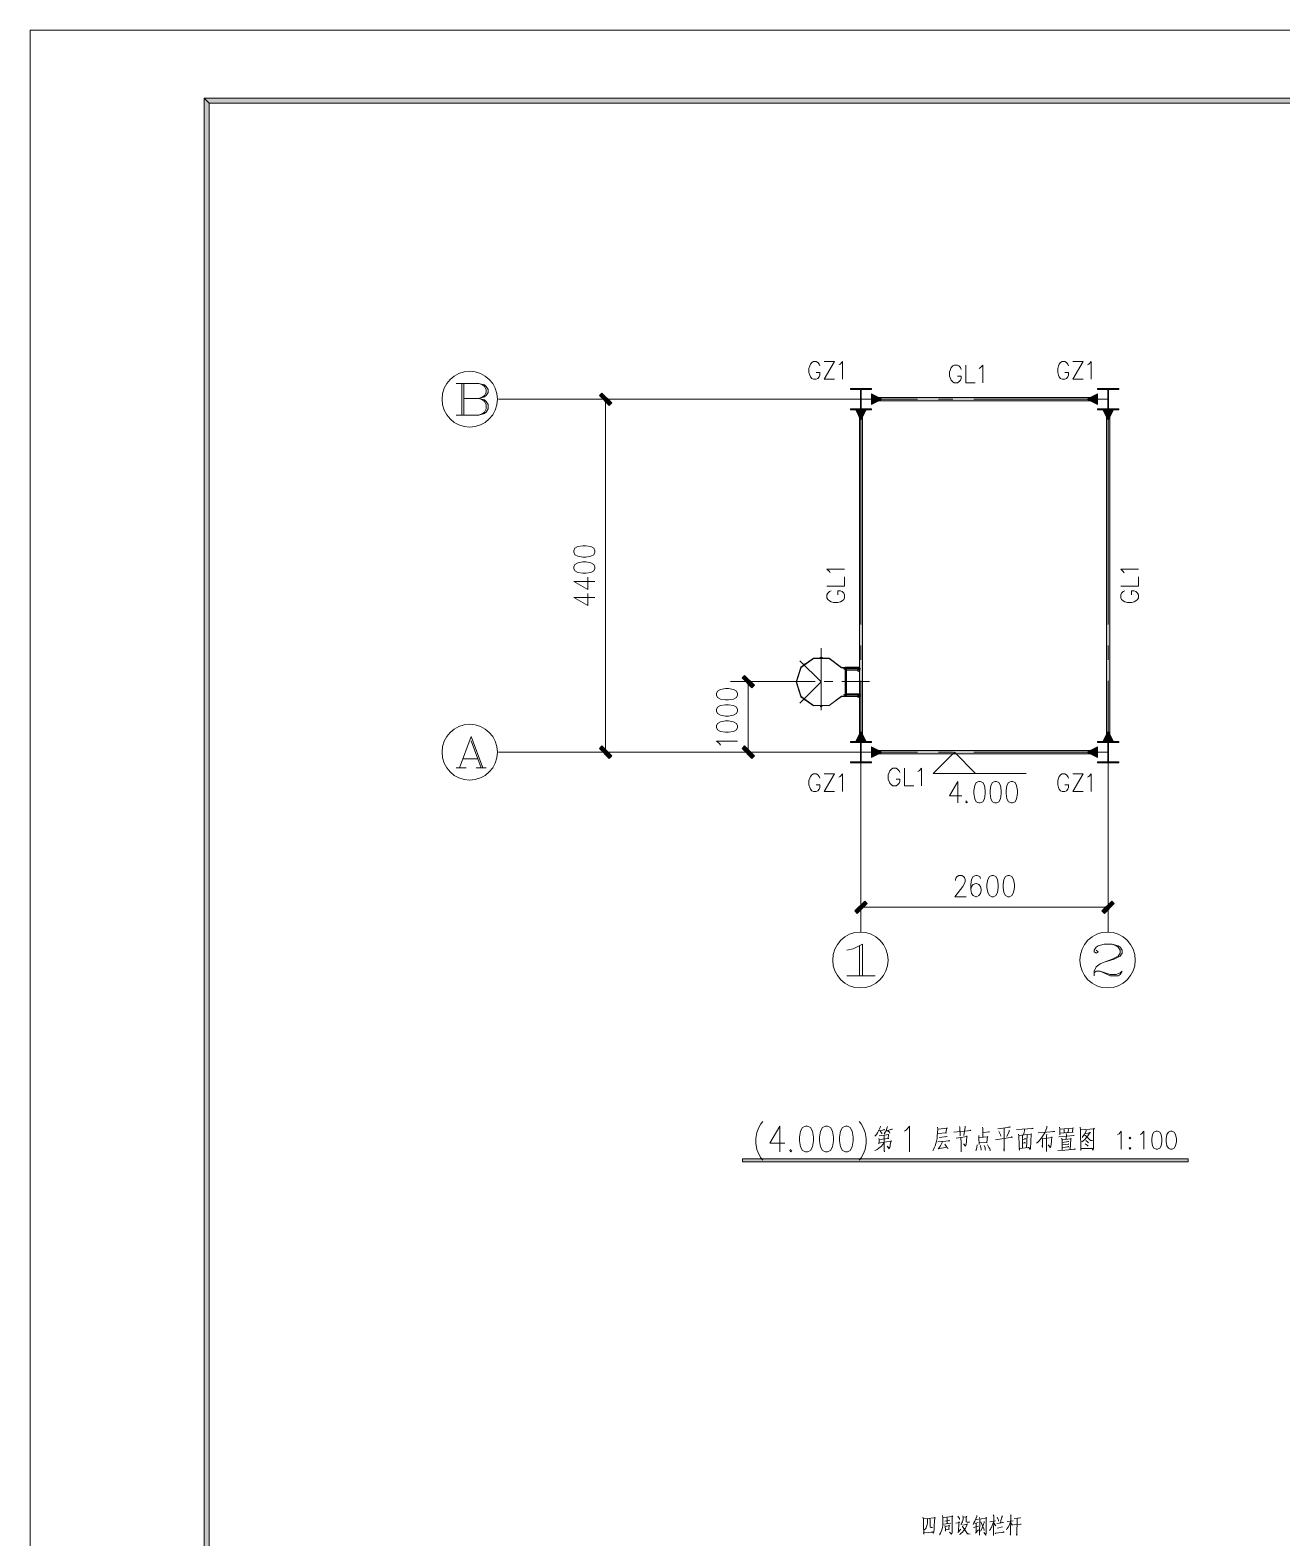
# Model space of a CAD drawing. Header units: millimetres. Extents: x 0 to 586, y 0 to 414.
# Drawn here: x 0 to 174.8, y 203.5 to 414.1 of the extents above; entities that cross this region are included whole.
import ezdxf

# ---------------------------------------------------------------- set-up
doc = ezdxf.new("R2010")
doc.units = ezdxf.units.MM

msp = doc.modelspace()

# ---------------------------------------------------------------- hatches: boundary and pattern name
h = msp.add_hatch(color=0)
h.dxf.hatch_style = 2
h.paths.add_polyline_path([(576.117861, 404.569083), (575.429944, 403.877639), (24.994306, 403.877639), (24.302861, 404.569083)])
h = msp.add_hatch(color=0)
h.dxf.hatch_style = 2
h.paths.add_polyline_path([(24.302861, 404.569083), (24.994306, 403.877639), (24.994306, 10.205861), (24.302861, 9.514417)])
h = msp.add_hatch(color=0)
h.dxf.hatch_style = 2
h.paths.add_polyline_path([(81.198861, 362.027611), (80.849611, 361.678361), (79.47025, 363.057722), (79.8195, 363.406972)])
h = msp.add_hatch(color=0)
h.dxf.hatch_style = 2
h.paths.add_polyline_path([(117.478528, 363.2835), (117.478528, 361.805361), (118.956667, 362.542667)])
h = msp.add_hatch(color=0)
h.dxf.hatch_style = 2
h.paths.add_polyline_path([(117.478528, 362.320417), (117.478528, 362.764917), (149.027444, 362.764917), (149.027444, 362.320417)])
h = msp.add_hatch(color=0)
h.dxf.hatch_style = 2
h.paths.add_polyline_path([(149.027444, 361.805361), (149.027444, 363.2835), (147.549306, 362.542667)])
h = msp.add_hatch(color=0)
h.dxf.hatch_style = 2
h.paths.add_polyline_path([(116.737694, 361.064528), (115.259556, 361.064528), (115.996861, 359.586389)])
h = msp.add_hatch(color=0)
h.dxf.hatch_style = 2
h.paths.add_polyline_path([(116.219111, 314.727167), (115.778139, 314.727167), (115.778139, 361.064528), (116.219111, 361.064528)])
h = msp.add_hatch(color=0)
h.dxf.hatch_style = 2
h.paths.add_polyline_path([(151.246417, 361.064528), (149.76475, 361.064528), (150.505583, 359.586389)])
h = msp.add_hatch(color=0)
h.dxf.hatch_style = 2
h.paths.add_polyline_path([(150.727833, 314.727167), (150.283333, 314.727167), (150.283333, 361.064528), (150.727833, 361.064528)])
h = msp.add_hatch(color=0)
h.dxf.hatch_style = 2
h.paths.add_polyline_path([(99.395139, 323.624222), (99.744389, 323.969944), (101.12375, 322.590583), (100.7745, 322.241333)])
h = msp.add_hatch(color=0)
h.dxf.hatch_style = 2
h.paths.add_polyline_path([(115.259556, 314.727167), (116.737694, 314.727167), (115.996861, 316.205306)])
h = msp.add_hatch(color=0)
h.dxf.hatch_style = 2
h.paths.add_polyline_path([(149.76475, 314.727167), (151.246417, 314.727167), (150.505583, 316.205306)])
h = msp.add_hatch(color=0)
h.dxf.hatch_style = 2
h.paths.add_polyline_path([(79.47025, 313.764083), (79.8195, 314.113333), (81.198861, 312.730444), (80.849611, 312.384722)])
h = msp.add_hatch(color=0)
h.dxf.hatch_style = 2
h.paths.add_polyline_path([(101.12375, 312.730444), (100.7745, 312.384722), (99.395139, 313.764083), (99.744389, 314.113333)])
h = msp.add_hatch(color=0)
h.dxf.hatch_style = 2
h.paths.add_polyline_path([(117.478528, 313.986333), (117.478528, 312.508194), (118.956667, 313.249028)])
h = msp.add_hatch(color=0)
h.dxf.hatch_style = 2
h.paths.add_polyline_path([(149.027444, 312.508194), (149.027444, 313.986333), (147.549306, 313.249028)])
h = msp.add_hatch(color=0)
h.dxf.hatch_style = 2
h.paths.add_polyline_path([(117.478528, 313.026778), (117.478528, 313.471278), (149.027444, 313.471278), (149.027444, 313.026778)])
h = msp.add_hatch(color=0)
h.dxf.hatch_style = 2
h.paths.add_polyline_path([(116.515444, 292.456306), (116.861167, 292.107056), (115.481806, 290.727694), (115.132556, 291.076944)])
h = msp.add_hatch(color=0)
h.dxf.hatch_style = 2
h.paths.add_polyline_path([(149.990528, 290.727694), (149.641278, 291.076944), (151.020639, 292.456306), (151.369889, 292.107056)])
h = msp.add_hatch(color=0)
h.dxf.hatch_style = 2
h.paths.add_polyline_path([(99.433944, 256.028472), (99.433944, 256.472972), (161.695694, 256.472972), (161.695694, 256.028472)])

# ---------------------------------------------------------------- linework, layer by layer
at = {"color": 0, "lineweight": 0}
for points in [[(0, 0), (585.632278, 0), (585.632278, 414.0835), (0, 414.0835)], [(576.117861, 404.569083), (575.429944, 403.877639), (24.994306, 403.877639), (24.302861, 404.569083)], [(24.302861, 404.569083), (24.994306, 403.877639), (24.994306, 10.205861), (24.302861, 9.514417)], [(81.198861, 362.027611), (80.849611, 361.678361), (79.47025, 363.057722), (79.8195, 363.406972)], [(117.478528, 363.2835), (117.478528, 361.805361), (118.956667, 362.542667)], [(117.478528, 362.320417), (117.478528, 362.764917), (149.027444, 362.764917), (149.027444, 362.320417)], [(149.027444, 361.805361), (149.027444, 363.2835), (147.549306, 362.542667)], [(116.737694, 361.064528), (115.259556, 361.064528), (115.996861, 359.586389)], [(116.219111, 314.727167), (115.778139, 314.727167), (115.778139, 361.064528), (116.219111, 361.064528)], [(151.246417, 361.064528), (149.76475, 361.064528), (150.505583, 359.586389)], [(150.727833, 314.727167), (150.283333, 314.727167), (150.283333, 361.064528), (150.727833, 361.064528)], [(75.896611, 341.164333), (76.037722, 340.825667), (76.461056, 340.599889), (77.163083, 340.487), (77.586417, 340.487), (78.291972, 340.599889), (78.715306, 340.825667), (78.856417, 341.164333), (78.856417, 341.390111), (78.715306, 341.72525), (78.291972, 341.951028), (77.586417, 342.063917), (77.163083, 342.063917), (76.461056, 341.951028), (76.037722, 341.72525), (75.896611, 341.390111)], [(75.896611, 338.910083), (76.037722, 338.571417), (76.461056, 338.345639), (77.163083, 338.23275), (77.586417, 338.23275), (78.291972, 338.345639), (78.715306, 338.571417), (78.856417, 338.910083), (78.856417, 339.135861), (78.715306, 339.474528), (78.291972, 339.696778), (77.586417, 339.809667), (77.163083, 339.809667), (76.461056, 339.696778), (76.037722, 339.474528), (75.896611, 339.135861)], [(113.717917, 324.869528), (113.763778, 324.978889), (113.876667, 325.02475), (113.989556, 324.978889), (114.035417, 324.869528), (113.989556, 324.756639), (113.876667, 324.710778), (113.763778, 324.756639)], [(115.531194, 324.696667), (115.580583, 324.806028), (115.689944, 324.851889), (115.802833, 324.806028), (115.848694, 324.696667), (115.802833, 324.583778), (115.689944, 324.537917), (115.580583, 324.583778)], [(99.395139, 323.624222), (99.744389, 323.969944), (101.12375, 322.590583), (100.7745, 322.241333)], [(95.8215, 321.218278), (95.962611, 320.883139), (96.385944, 320.657361), (97.0915, 320.544472), (97.514833, 320.544472), (98.216861, 320.657361), (98.640194, 320.883139), (98.781306, 321.218278), (98.781306, 321.444056), (98.640194, 321.782722), (98.216861, 322.0085), (97.514833, 322.121389), (97.0915, 322.121389), (96.385944, 322.0085), (95.962611, 321.782722), (95.8215, 321.444056)], [(113.717917, 321.239444), (113.763778, 321.352333), (113.876667, 321.398194), (113.989556, 321.352333), (114.035417, 321.239444), (113.989556, 321.130083), (113.876667, 321.084222), (113.763778, 321.130083)], [(115.531194, 321.066583), (115.580583, 321.179472), (115.689944, 321.225333), (115.802833, 321.179472), (115.848694, 321.066583), (115.802833, 320.953694), (115.689944, 320.907833), (115.580583, 320.953694)], [(95.8215, 318.967556), (95.962611, 318.628889), (96.385944, 318.403111), (97.0915, 318.290222), (97.514833, 318.290222), (98.216861, 318.403111), (98.640194, 318.628889), (98.781306, 318.967556), (98.781306, 319.189806), (98.640194, 319.528472), (98.216861, 319.75425), (97.514833, 319.867139), (97.0915, 319.867139), (96.385944, 319.75425), (95.962611, 319.528472), (95.8215, 319.189806)], [(95.8215, 316.713306), (95.962611, 316.374639), (96.385944, 316.148861), (97.0915, 316.035972), (97.514833, 316.035972), (98.216861, 316.148861), (98.640194, 316.374639), (98.781306, 316.713306), (98.781306, 316.939083), (98.640194, 317.274222), (98.216861, 317.5), (97.514833, 317.612889), (97.0915, 317.612889), (96.385944, 317.5), (95.962611, 317.274222), (95.8215, 316.939083)], [(115.259556, 314.727167), (116.737694, 314.727167), (115.996861, 316.205306)], [(149.76475, 314.727167), (151.246417, 314.727167), (150.505583, 316.205306)], [(79.47025, 313.764083), (79.8195, 314.113333), (81.198861, 312.730444), (80.849611, 312.384722)], [(101.12375, 312.730444), (100.7745, 312.384722), (99.395139, 313.764083), (99.744389, 314.113333)], [(117.478528, 313.986333), (117.478528, 312.508194), (118.956667, 313.249028)], [(149.027444, 312.508194), (149.027444, 313.986333), (147.549306, 313.249028)], [(117.478528, 313.026778), (117.478528, 313.471278), (149.027444, 313.471278), (149.027444, 313.026778)], [(132.436306, 309.146222), (132.097639, 309.005111), (131.871861, 308.581778), (131.7625, 307.87975), (131.7625, 307.456417), (131.871861, 306.750861), (132.097639, 306.331056), (132.436306, 306.189944), (132.662083, 306.189944), (133.00075, 306.331056), (133.226528, 306.750861), (133.339417, 307.456417), (133.339417, 307.87975), (133.226528, 308.581778), (133.00075, 309.005111), (132.662083, 309.146222)], [(134.690556, 309.146222), (134.351889, 309.005111), (134.126111, 308.581778), (134.013222, 307.87975), (134.013222, 307.456417), (134.126111, 306.750861), (134.351889, 306.331056), (134.690556, 306.189944), (134.916333, 306.189944), (135.255, 306.331056), (135.480778, 306.750861), (135.590139, 307.456417), (135.590139, 307.87975), (135.480778, 308.581778), (135.255, 309.005111), (134.916333, 309.146222)], [(136.944806, 309.146222), (136.606139, 309.005111), (136.380361, 308.581778), (136.267472, 307.87975), (136.267472, 307.456417), (136.380361, 306.750861), (136.606139, 306.331056), (136.944806, 306.189944), (137.170583, 306.189944), (137.505722, 306.331056), (137.7315, 306.750861), (137.844389, 307.456417), (137.844389, 307.87975), (137.7315, 308.581778), (137.505722, 309.005111), (137.170583, 309.146222)], [(134.267222, 296.029944), (133.928556, 295.888833), (133.702778, 295.4655), (133.589889, 294.759944), (133.589889, 294.340139), (133.702778, 293.634583), (133.928556, 293.21125), (134.267222, 293.070139), (134.489472, 293.070139), (134.828139, 293.21125), (135.053917, 293.634583), (135.166806, 294.340139), (135.166806, 294.759944), (135.053917, 295.4655), (134.828139, 295.888833), (134.489472, 296.029944)], [(136.517944, 296.029944), (136.182806, 295.888833), (135.957028, 295.4655), (135.844139, 294.759944), (135.844139, 294.340139), (135.957028, 293.634583), (136.182806, 293.21125), (136.517944, 293.070139), (136.743722, 293.070139), (137.082389, 293.21125), (137.308167, 293.634583), (137.421056, 294.340139), (137.421056, 294.759944), (137.308167, 295.4655), (137.082389, 295.888833), (136.743722, 296.029944)], [(116.515444, 292.456306), (116.861167, 292.107056), (115.481806, 290.727694), (115.132556, 291.076944)], [(149.990528, 290.727694), (149.641278, 291.076944), (151.020639, 292.456306), (151.369889, 292.107056)], [(108.2675, 260.999111), (107.851222, 260.829778), (107.576056, 260.321778), (107.434944, 259.471583), (107.434944, 258.963583), (107.576056, 258.116917), (107.851222, 257.608917), (108.2675, 257.439583), (108.546194, 257.439583), (108.962472, 257.608917), (109.241167, 258.116917), (109.37875, 258.963583), (109.37875, 259.471583), (109.241167, 260.321778), (108.962472, 260.829778), (108.546194, 260.999111)], [(111.043861, 260.999111), (110.627583, 260.829778), (110.348889, 260.321778), (110.211306, 259.471583), (110.211306, 258.963583), (110.348889, 258.116917), (110.627583, 257.608917), (111.043861, 257.439583), (111.322556, 257.439583), (111.738833, 257.608917), (112.014, 258.116917), (112.155111, 258.963583), (112.155111, 259.471583), (112.014, 260.321778), (111.738833, 260.829778), (111.322556, 260.999111)], [(113.816694, 260.999111), (113.403944, 260.829778), (113.12525, 260.321778), (112.987667, 259.471583), (112.987667, 258.963583), (113.12525, 258.116917), (113.403944, 257.608917), (113.816694, 257.439583), (114.095389, 257.439583), (114.511667, 257.608917), (114.790361, 258.116917), (114.927944, 258.963583), (114.927944, 259.471583), (114.790361, 260.321778), (114.511667, 260.829778), (114.095389, 260.999111)], [(153.553583, 259.478639), (153.454806, 259.358694), (153.553583, 259.242278), (153.655889, 259.358694)], [(157.197778, 260.311194), (156.894389, 260.19125), (156.693306, 259.834944), (156.591, 259.242278), (156.591, 258.885972), (156.693306, 258.293306), (156.894389, 257.937), (157.197778, 257.817056), (157.398861, 257.817056), (157.70225, 257.937), (157.906861, 258.293306), (158.005639, 258.885972), (158.005639, 259.242278), (157.906861, 259.834944), (157.70225, 260.19125), (157.398861, 260.311194)], [(159.222722, 260.311194), (158.919333, 260.19125), (158.714722, 259.834944), (158.612417, 259.242278), (158.612417, 258.885972), (158.714722, 258.293306), (158.919333, 257.937), (159.222722, 257.817056), (159.423806, 257.817056), (159.727194, 257.937), (159.928278, 258.293306), (160.030583, 258.885972), (160.030583, 259.242278), (159.928278, 259.834944), (159.727194, 260.19125), (159.423806, 260.311194)], [(153.553583, 258.053417), (153.454806, 257.937), (153.553583, 257.817056), (153.655889, 257.937)], [(99.433944, 256.028472), (99.433944, 256.472972), (161.695694, 256.472972), (161.695694, 256.028472)]]:
    msp.add_lwpolyline(points, close=True, dxfattribs=at)
for points in [[(110.257167, 367.206389), (110.154861, 367.44275), (109.953778, 367.675583), (109.752694, 367.792), (109.347, 367.792), (109.142389, 367.675583), (108.941306, 367.44275), (108.839, 367.206389), (108.740222, 366.853611), (108.740222, 366.268), (108.839, 365.915222), (108.941306, 365.682389), (109.142389, 365.446028), (109.347, 365.329611), (109.752694, 365.329611), (109.953778, 365.446028), (110.154861, 365.682389), (110.257167, 365.915222), (110.257167, 366.268), (109.752694, 366.268)], [(110.863944, 367.792), (112.282111, 367.792), (110.863944, 365.329611), (112.282111, 365.329611)], [(112.892417, 367.322806), (113.0935, 367.44275), (113.396889, 367.792), (113.396889, 365.329611)], [(129.995083, 366.7125), (129.88925, 366.948861), (129.670528, 367.181694), (129.455333, 367.301639), (129.021417, 367.301639), (128.806222, 367.181694), (128.5875, 366.948861), (128.478139, 366.7125), (128.372306, 366.36325), (128.372306, 365.774111), (128.478139, 365.421333), (128.5875, 365.1885), (128.806222, 364.952139), (129.021417, 364.835722), (129.455333, 364.835722), (129.670528, 364.952139), (129.88925, 365.1885), (129.995083, 365.421333), (129.995083, 365.774111), (129.455333, 365.774111)], [(130.647722, 367.301639), (130.647722, 364.835722), (131.945944, 364.835722)], [(132.489222, 366.832444), (132.704417, 366.948861), (133.028972, 367.301639), (133.028972, 364.835722)], [(144.981083, 367.206389), (144.878778, 367.44275), (144.677694, 367.675583), (144.473083, 367.792), (144.067389, 367.792), (143.866306, 367.675583), (143.665222, 367.44275), (143.562917, 367.206389), (143.460611, 366.853611), (143.460611, 366.268), (143.562917, 365.915222), (143.665222, 365.682389), (143.866306, 365.446028), (144.067389, 365.329611), (144.473083, 365.329611), (144.677694, 365.446028), (144.878778, 365.682389), (144.981083, 365.915222), (144.981083, 366.268), (144.473083, 366.268)], [(145.587861, 367.792), (147.006028, 367.792), (145.587861, 365.329611), (147.006028, 365.329611)], [(147.612806, 367.322806), (147.817417, 367.44275), (148.120806, 367.792), (148.120806, 365.329611)], [(59.481861, 364.751056), (62.635694, 364.751056), (63.425917, 364.542917), (63.6905, 364.33125), (63.951556, 363.911444), (63.951556, 363.491639), (63.6905, 363.068306), (63.425917, 362.860167), (62.635694, 362.6485)], [(60.272083, 360.334278), (60.272083, 364.751056)], [(60.533139, 364.751056), (60.533139, 360.334278)], [(62.635694, 364.751056), (63.161333, 364.542917), (63.425917, 364.33125), (63.6905, 363.911444), (63.6905, 363.491639), (63.425917, 363.068306), (63.161333, 362.860167), (62.635694, 362.6485)], [(60.533139, 362.6485), (62.635694, 362.6485), (63.425917, 362.436833), (63.6905, 362.228694), (63.951556, 361.808889), (63.951556, 361.177417), (63.6905, 360.754083), (63.425917, 360.545944), (62.635694, 360.334278), (59.481861, 360.334278)], [(62.635694, 362.6485), (63.161333, 362.436833), (63.425917, 362.228694), (63.6905, 361.808889), (63.6905, 361.177417), (63.425917, 360.754083), (63.161333, 360.545944), (62.635694, 360.334278)], [(65.397944, 362.542667), (106.14025, 362.542667)], [(67.687472, 362.542667), (86.419972, 362.542667)], [(87.40775, 362.542667), (69.6595, 362.542667)], [(87.40775, 362.542667), (77.547611, 362.542667)], [(89.012889, 362.542667), (77.868639, 362.542667)], [(80.334556, 313.256083), (80.334556, 362.532083)], [(89.379778, 362.542667), (91.351806, 362.542667)], [(94.308083, 362.542667), (123.884972, 362.542667)], [(117.478528, 364.020806), (114.518722, 364.020806)], [(114.518722, 364.020806), (114.518722, 363.876167)], [(114.518722, 363.876167), (115.947472, 363.876167)], [(115.947472, 363.876167), (115.947472, 361.212694)], [(115.996861, 331.096056), (115.996861, 362.542667)], [(116.04625, 363.876167), (117.478528, 363.876167)], [(116.04625, 361.212694), (116.04625, 363.876167)], [(117.478528, 363.876167), (117.478528, 364.020806)], [(126.844778, 362.542667), (128.816806, 362.542667)], [(131.773083, 362.542667), (150.505583, 362.542667)], [(151.983722, 364.020806), (149.027444, 364.020806)], [(149.027444, 364.020806), (149.027444, 363.876167)], [(149.027444, 363.876167), (150.456194, 363.876167)], [(150.456194, 363.876167), (150.456194, 361.212694)], [(150.505583, 331.096056), (150.505583, 362.542667)], [(150.554972, 363.876167), (151.983722, 363.876167)], [(150.554972, 361.212694), (150.554972, 363.876167)], [(151.983722, 363.876167), (151.983722, 364.020806)], [(114.518722, 361.212694), (114.518722, 361.064528)], [(114.518722, 361.212694), (115.947472, 361.212694)], [(114.518722, 361.064528), (117.478528, 361.064528)], [(116.04625, 361.212694), (117.478528, 361.212694)], [(117.478528, 361.064528), (117.478528, 361.212694)], [(149.027444, 361.212694), (150.456194, 361.212694)], [(149.027444, 361.212694), (149.027444, 361.064528)], [(149.027444, 361.064528), (151.983722, 361.064528)], [(150.554972, 361.212694), (151.983722, 361.212694)], [(151.983722, 361.064528), (151.983722, 361.212694)], [(75.896611, 337.107389), (77.868639, 335.9785), (77.868639, 337.671833)], [(75.896611, 337.107389), (78.856417, 337.107389)], [(111.710611, 338.275083), (111.594194, 338.493806), (111.241417, 338.818361), (113.707333, 338.818361)], [(111.241417, 336.433583), (113.707333, 336.433583), (113.707333, 337.735333)], [(152.731611, 338.275083), (152.611667, 338.493806), (152.258889, 338.818361), (154.724806, 338.818361)], [(152.258889, 336.433583), (154.724806, 336.433583), (154.724806, 337.735333)], [(75.896611, 334.853139), (77.868639, 333.727778), (77.868639, 335.417583)], [(75.896611, 334.853139), (78.856417, 334.853139)], [(111.827028, 335.784472), (111.594194, 335.675111), (111.357833, 335.459917), (111.241417, 335.241194), (111.241417, 334.810806), (111.357833, 334.592083), (111.594194, 334.376889), (111.827028, 334.267528), (112.179806, 334.158167), (112.765417, 334.158167), (113.118194, 334.267528), (113.354556, 334.376889), (113.587389, 334.592083), (113.707333, 334.810806), (113.707333, 335.241194), (113.587389, 335.459917), (113.354556, 335.675111), (113.118194, 335.784472), (112.765417, 335.784472), (112.765417, 335.241194)], [(152.848028, 335.784472), (152.611667, 335.675111), (152.378833, 335.459917), (152.258889, 335.241194), (152.258889, 334.810806), (152.378833, 334.592083), (152.611667, 334.376889), (152.848028, 334.267528), (153.200806, 334.158167), (153.786417, 334.158167), (154.139194, 334.267528), (154.372028, 334.376889), (154.608389, 334.592083), (154.724806, 334.810806), (154.724806, 335.241194), (154.608389, 335.459917), (154.372028, 335.675111), (154.139194, 335.784472), (153.786417, 335.784472), (153.786417, 335.241194)], [(113.276944, 325.067083), (111.541278, 326.361778), (109.371694, 326.382944), (107.607806, 325.116472), (106.934, 323.05625), (107.607806, 320.9925), (109.371694, 319.726028), (111.541278, 319.747194), (113.276944, 321.041889)], [(110.278333, 326.502889), (110.278333, 326.464083)], [(110.574667, 326.464083), (110.278333, 326.464083)], [(110.4265, 327.758778), (110.4265, 319.122778)], [(110.574667, 326.502889), (110.574667, 326.464083)], [(115.996861, 326.16775), (115.996861, 328.139778)], [(150.505583, 326.16775), (150.505583, 328.139778)], [(113.259306, 325.02475), (111.541278, 326.319444), (109.392861, 326.347667), (107.643083, 325.095306), (106.976333, 323.05625), (107.643083, 321.013667), (109.392861, 319.761306), (111.541278, 319.789528), (113.259306, 321.084222)], [(107.466694, 326.012528), (110.4265, 323.05625)], [(107.882972, 325.388111), (107.911194, 325.359889)], [(108.119333, 325.568028), (107.911194, 325.359889)], [(108.091111, 325.59625), (108.119333, 325.568028)], [(113.259306, 325.02475), (113.993083, 325.02475)], [(113.276944, 325.067083), (113.784944, 325.067083)], [(113.548583, 324.869528), (115.996861, 324.869528)], [(113.784944, 325.105889), (113.784944, 325.02475)], [(113.784944, 325.105889), (115.848694, 325.105889)], [(113.784944, 325.067083), (113.993083, 325.067083)], [(113.788472, 324.739), (113.788472, 321.369972)], [(113.876667, 325.02475), (115.848694, 325.02475)], [(113.876667, 325.02475), (113.876667, 321.084222)], [(113.876667, 324.710778), (115.689944, 324.710778)], [(113.964861, 324.739), (113.964861, 321.369972)], [(113.993083, 325.02475), (113.993083, 325.067083)], [(105.731028, 323.105639), (97.793528, 323.105639)], [(100.259444, 323.116222), (100.259444, 323.126806)], [(100.259444, 313.249028), (100.259444, 323.105639)], [(105.731028, 323.105639), (109.615111, 323.105639)], [(106.979861, 323.200889), (107.018667, 323.200889)], [(106.979861, 322.908083), (107.018667, 322.908083)], [(107.018667, 323.200889), (107.018667, 322.908083)], [(107.466694, 320.096444), (110.4265, 323.05625)], [(110.849833, 323.105639), (112.081028, 323.105639)], [(113.312222, 323.105639), (117.199833, 323.105639)], [(115.996861, 291.761333), (115.996861, 323.207944)], [(150.505583, 291.761333), (150.505583, 323.207944)], [(107.882972, 320.720861), (107.911194, 320.749083)], [(107.911194, 320.749083), (108.119333, 320.540944)], [(108.091111, 320.512722), (108.119333, 320.540944)], [(113.259306, 321.084222), (113.993083, 321.084222)], [(113.276944, 321.041889), (113.876667, 321.041889)], [(113.548583, 321.239444), (115.996861, 321.239444)], [(113.784944, 321.003083), (113.784944, 321.084222)], [(113.784944, 321.041889), (113.993083, 321.041889)], [(113.784944, 321.003083), (115.848694, 321.003083)], [(113.876667, 321.398194), (115.689944, 321.398194)], [(113.876667, 321.084222), (115.848694, 321.084222)], [(113.993083, 321.084222), (113.993083, 321.041889)], [(110.278333, 319.644889), (110.574667, 319.644889)], [(110.278333, 319.606083), (110.278333, 319.644889)], [(110.574667, 319.606083), (110.574667, 319.644889)], [(61.570306, 315.457417), (59.947528, 311.040639)], [(61.570306, 315.457417), (63.193083, 311.040639)], [(61.570306, 314.825944), (62.96025, 311.040639)], [(96.385944, 314.233278), (96.244833, 314.459056), (95.8215, 314.797722), (98.781306, 314.797722)], [(117.478528, 314.727167), (114.518722, 314.727167)], [(114.518722, 314.727167), (114.518722, 314.579)], [(114.518722, 314.579), (115.947472, 314.579)], [(115.947472, 314.579), (115.947472, 311.915528)], [(116.04625, 314.579), (117.478528, 314.579)], [(116.04625, 311.915528), (116.04625, 314.579)], [(117.478528, 314.579), (117.478528, 314.727167)], [(151.983722, 314.727167), (149.027444, 314.727167)], [(149.027444, 314.727167), (149.027444, 314.579)], [(149.027444, 314.579), (150.456194, 314.579)], [(150.456194, 314.579), (150.456194, 311.915528)], [(150.554972, 314.579), (151.983722, 314.579)], [(150.554972, 311.915528), (150.554972, 314.579)], [(151.983722, 314.579), (151.983722, 314.727167)], [(60.409667, 312.300056), (62.498111, 312.300056)], [(65.397944, 313.249028), (106.14025, 313.249028)], [(67.687472, 313.249028), (86.419972, 313.249028)], [(87.40775, 313.249028), (77.547611, 313.249028)], [(87.40775, 313.249028), (77.547611, 313.249028)], [(89.012889, 313.249028), (77.868639, 313.249028)], [(89.379778, 313.249028), (91.351806, 313.249028)], [(94.308083, 313.249028), (123.884972, 313.249028)], [(116.497806, 313.249028), (97.793528, 313.249028)], [(100.259444, 313.238444), (100.259444, 313.227861)], [(114.518722, 311.915528), (114.518722, 311.767361)], [(114.518722, 311.915528), (115.947472, 311.915528)], [(114.518722, 311.767361), (117.478528, 311.767361)], [(116.04625, 311.915528), (117.478528, 311.915528)], [(117.478528, 311.767361), (117.478528, 311.915528)], [(126.082778, 310.289222), (129.039056, 313.249028)], [(126.844778, 313.249028), (128.816806, 313.249028)], [(129.039056, 313.249028), (131.998861, 310.289222)], [(131.773083, 313.249028), (150.505583, 313.249028)], [(149.027444, 311.915528), (150.456194, 311.915528)], [(149.027444, 311.915528), (149.027444, 311.767361)], [(149.027444, 311.767361), (151.983722, 311.767361)], [(150.554972, 311.915528), (151.983722, 311.915528)], [(151.983722, 311.767361), (151.983722, 311.915528)], [(59.481861, 311.040639), (60.875333, 311.040639)], [(62.265278, 311.040639), (63.65875, 311.040639)], [(110.257167, 309.629528), (110.154861, 309.862361), (109.953778, 310.098722), (109.752694, 310.215139), (109.347, 310.215139), (109.142389, 310.098722), (108.941306, 309.862361), (108.839, 309.629528), (108.740222, 309.27675), (108.740222, 308.687611), (108.839, 308.338361), (108.941306, 308.102), (109.142389, 307.869167), (109.347, 307.749222), (109.752694, 307.749222), (109.953778, 307.869167), (110.154861, 308.102), (110.257167, 308.338361), (110.257167, 308.687611), (109.752694, 308.687611)], [(110.863944, 310.215139), (112.282111, 310.215139), (110.863944, 307.749222), (112.282111, 307.749222)], [(112.892417, 309.745944), (113.0935, 309.862361), (113.396889, 310.215139), (113.396889, 307.749222)], [(121.436694, 310.430333), (121.330861, 310.663167), (121.112139, 310.899528), (120.896944, 311.015944), (120.463028, 311.015944), (120.247833, 310.899528), (120.029111, 310.663167), (119.923278, 310.430333), (119.813917, 310.077556), (119.813917, 309.488417), (119.923278, 309.139167), (120.029111, 308.902806), (120.247833, 308.666444), (120.463028, 308.550028), (120.896944, 308.550028), (121.112139, 308.666444), (121.330861, 308.902806), (121.436694, 309.139167), (121.436694, 309.488417), (120.896944, 309.488417)], [(122.089333, 311.015944), (122.089333, 308.550028), (123.387556, 308.550028)], [(123.930833, 310.54675), (124.146028, 310.663167), (124.470583, 311.015944), (124.470583, 308.550028)], [(131.998861, 310.289222), (126.082778, 310.289222)], [(129.039056, 310.289222), (139.061472, 310.289222)], [(144.981083, 309.629528), (144.878778, 309.862361), (144.677694, 310.098722), (144.473083, 310.215139), (144.067389, 310.215139), (143.866306, 310.098722), (143.665222, 309.862361), (143.562917, 309.629528), (143.460611, 309.27675), (143.460611, 308.687611), (143.562917, 308.338361), (143.665222, 308.102), (143.866306, 307.869167), (144.067389, 307.749222), (144.473083, 307.749222), (144.677694, 307.869167), (144.878778, 308.102), (144.981083, 308.338361), (144.981083, 308.687611), (144.473083, 308.687611)], [(145.587861, 310.215139), (147.006028, 310.215139), (145.587861, 307.749222), (147.006028, 307.749222)], [(147.612806, 309.745944), (147.817417, 309.862361), (148.120806, 310.215139), (148.120806, 307.749222)], [(129.50825, 309.146222), (128.379361, 307.174194), (130.069167, 307.174194)], [(129.50825, 309.146222), (129.50825, 306.189944)], [(130.7465, 306.472167), (130.633611, 306.331056), (130.7465, 306.189944), (130.859389, 306.331056)], [(115.996861, 299.007389), (115.996861, 289.126083)], [(115.996861, 288.166528), (115.996861, 299.007389)], [(150.505583, 299.007389), (150.505583, 289.126083)], [(150.505583, 288.166528), (150.505583, 299.007389)], [(129.194278, 295.324389), (129.194278, 295.4655), (129.307167, 295.747722), (129.420056, 295.888833), (129.645833, 296.029944), (130.097389, 296.029944), (130.323167, 295.888833), (130.436056, 295.747722), (130.548944, 295.4655), (130.548944, 295.183278), (130.436056, 294.901056), (130.210278, 294.477722), (129.081389, 293.070139), (130.661833, 293.070139)], [(132.686778, 295.606611), (132.577417, 295.888833), (132.23875, 296.029944), (132.012972, 296.029944), (131.674306, 295.888833), (131.448528, 295.4655), (131.335639, 294.759944), (131.335639, 294.057917), (131.448528, 293.493472), (131.674306, 293.21125), (132.012972, 293.070139), (132.125861, 293.070139), (132.464528, 293.21125), (132.686778, 293.493472), (132.799667, 293.916806), (132.799667, 294.057917), (132.686778, 294.477722), (132.464528, 294.759944), (132.125861, 294.901056), (132.012972, 294.901056), (131.674306, 294.759944), (131.448528, 294.477722), (131.335639, 294.057917)], [(150.495, 291.592), (116.007444, 291.592)], [(114.024833, 285.587722), (114.90325, 285.799389), (116.219111, 286.430861), (116.219111, 282.014083)], [(148.815778, 285.587722), (149.098, 285.379583), (148.815778, 285.167917), (148.533556, 285.379583), (148.533556, 285.587722), (148.815778, 286.011056), (149.098, 286.219194), (149.941139, 286.430861), (151.070028, 286.430861), (151.913167, 286.219194), (152.195389, 286.011056), (152.477611, 285.587722), (152.477611, 285.167917), (152.195389, 284.748111), (151.348722, 284.328306), (149.941139, 283.904972), (149.380222, 283.696833), (148.815778, 283.277028), (148.533556, 282.645556), (148.533556, 282.014083)], [(151.070028, 286.430861), (151.630944, 286.219194), (151.913167, 286.011056), (152.195389, 285.587722), (152.195389, 285.167917), (151.913167, 284.748111), (151.070028, 284.328306), (149.941139, 283.904972)], [(115.778139, 286.219194), (115.778139, 282.014083)], [(148.533556, 282.433889), (148.815778, 282.645556), (149.380222, 282.645556), (150.787806, 282.222222), (151.630944, 282.222222), (152.195389, 282.433889), (152.477611, 282.645556)], [(149.380222, 282.645556), (150.787806, 282.014083), (151.913167, 282.014083), (152.195389, 282.222222), (152.477611, 282.645556)], [(114.024833, 282.014083), (117.968889, 282.014083)], [(102.302028, 261.676444), (102.026861, 261.337778), (101.748167, 260.829778), (101.469472, 260.152444), (101.331889, 259.30225), (101.331889, 258.624917), (101.469472, 257.77825), (101.748167, 257.097389), (102.026861, 256.589389), (102.302028, 256.250722)], [(115.7605, 261.676444), (116.039194, 261.337778), (116.314361, 260.829778), (116.593056, 260.152444), (116.730639, 259.30225), (116.730639, 258.624917), (116.593056, 257.77825), (116.314361, 257.097389), (116.039194, 256.589389), (115.7605, 256.250722)], [(104.662111, 260.999111), (103.275694, 258.624917), (105.353556, 258.624917)], [(104.662111, 260.999111), (104.662111, 257.439583)], [(118.71325, 260.999111), (118.688556, 260.829778), (118.45925, 260.353528), (118.3005, 260.074833), (118.162917, 259.877278), (117.954778, 259.626806)], [(118.529806, 259.655028), (119.905639, 259.849056), (119.859778, 259.877278), (119.813917, 259.316361), (119.880944, 259.316361), (118.529806, 259.147028), (118.505111, 259.288139), (118.529806, 259.147028), (118.529806, 258.670778), (118.483944, 258.586111), (118.45925, 258.642556), (119.53875, 258.840111), (120.272528, 258.924778), (120.2055, 259.009444), (120.134944, 258.670778), (120.089083, 258.279194), (120.018528, 258.025194), (119.9515, 257.859389), (119.651639, 258.22275), (119.972667, 257.944056)], [(118.483944, 260.353528), (119.28475, 260.522861), (119.217722, 260.551083), (119.080139, 260.494639)], [(118.688556, 260.325306), (118.896694, 260.046611), (118.917861, 259.933722)], [(119.217722, 259.707944), (119.238889, 257.7465), (119.263583, 257.439583), (119.217722, 257.577167), (119.238889, 257.831167)], [(119.6975, 260.970889), (119.676333, 260.858), (119.492889, 260.38175), (119.355306, 260.1595), (119.238889, 259.961944)], [(119.514056, 260.38175), (120.388944, 260.607528), (120.297222, 260.607528), (120.134944, 260.551083)], [(119.676333, 260.409972), (119.972667, 260.187722), (120.018528, 260.046611)], [(122.085806, 260.321778), (122.360972, 260.491111), (122.77725, 260.999111), (122.77725, 257.439583)], [(126.668389, 260.886222), (126.71425, 260.607528), (126.668389, 260.074833), (126.643694, 259.655028), (126.622528, 259.288139), (126.551972, 258.924778), (126.46025, 258.586111), (126.347361, 258.279194), (126.230944, 257.972278), (126.118056, 257.7465), (126.026333, 257.577167)], [(126.735417, 260.607528), (128.068917, 260.720417), (127.977194, 260.801556), (127.836083, 260.103056), (127.9525, 260.103056), (126.689556, 259.990167)], [(126.71425, 258.840111), (128.411111, 258.981222), (128.298222, 259.009444), (128.160639, 258.953)], [(126.918861, 259.457472), (128.044222, 259.570361), (127.977194, 259.598583), (127.860778, 259.542139)], [(131.071056, 260.353528), (131.300361, 260.438194), (131.346222, 260.409972), (128.940278, 260.187722)], [(129.282472, 259.344583), (130.84175, 259.570361), (130.774722, 259.655028), (130.774722, 259.570361), (130.750028, 258.953), (130.683, 258.47675), (130.612444, 258.22275), (130.591278, 258.22275), (130.291417, 258.561417), (130.612444, 258.250972)], [(129.741083, 260.970889), (129.786944, 260.858), (129.832806, 259.68325)], [(129.949222, 259.401028), (129.995083, 258.670778), (129.995083, 258.081639), (129.995083, 257.577167), (129.995083, 257.439583), (129.970389, 257.577167), (129.995083, 257.887611)], [(130.545417, 260.999111), (130.566583, 260.858), (130.361972, 259.736167)], [(132.450417, 259.707944), (132.450417, 259.655028), (132.471583, 259.401028), (132.517444, 258.448528), (132.496278, 258.670778), (133.618111, 258.727222), (133.551083, 258.727222), (133.663972, 259.598583), (133.709833, 259.542139), (132.496278, 259.457472)], [(132.976056, 260.886222), (133.021917, 260.692194), (133.021917, 259.513917)], [(133.046611, 260.131278), (133.939139, 260.215944), (133.872111, 260.240639), (133.734528, 260.187722)], [(134.764639, 259.122333), (137.174111, 259.485694), (137.061222, 259.513917), (136.898944, 259.42925)], [(135.110361, 260.63575), (136.831917, 260.886222), (136.761361, 260.914444), (136.602611, 260.858)], [(135.269111, 260.268861), (135.47725, 259.820833), (135.501944, 259.626806)], [(135.981722, 260.748639), (136.006417, 258.0005), (135.981722, 257.548944), (135.960556, 257.7465), (135.981722, 257.972278)], [(136.694333, 260.466417), (136.694333, 260.268861), (136.348611, 259.570361)], [(137.724444, 260.551083), (140.042194, 260.692194), (139.950472, 260.748639), (139.745861, 260.663972)], [(137.999611, 259.9055), (138.045472, 259.68325), (138.091333, 258.363861), (138.116028, 257.661833), (138.070167, 257.887611), (139.424833, 258.025194), (139.354278, 258.053417), (139.241389, 258.0005)], [(139.446, 258.025194), (139.629444, 257.774722), (139.654139, 257.915833), (139.7, 258.840111), (139.745861, 259.961944), (139.812889, 259.9055), (138.77925, 259.792611), (138.045472, 259.707944)], [(138.549944, 259.736167), (138.549944, 257.972278)], [(138.574639, 259.17525), (138.987389, 259.259917), (138.916833, 259.288139), (138.849806, 259.231694)], [(138.825111, 260.579306), (138.825111, 260.38175), (138.687528, 259.792611)], [(139.195528, 259.792611), (139.124972, 258.0005)], [(141.968361, 260.999111), (141.947194, 260.801556), (141.809611, 260.438194), (141.647333, 260.103056), (141.488583, 259.792611), (141.280444, 259.513917), (141.075833, 259.203472), (140.867694, 258.953), (140.68425, 258.783667), (140.5255, 258.642556)], [(140.730111, 260.103056), (143.047861, 260.268861), (142.864417, 260.268861), (142.680972, 260.240639)], [(141.280444, 259.401028), (141.326306, 259.17525), (141.351, 258.025194), (141.305139, 258.22275), (141.326306, 258.561417)], [(141.326306, 259.231694), (142.702139, 259.42925), (142.656278, 259.513917), (142.58925, 258.981222), (142.543389, 258.47675), (142.497528, 258.22275), (142.451667, 258.053417), (142.405806, 258.025194), (142.151806, 258.420306), (142.426972, 258.081639)], [(141.901333, 259.877278), (141.947194, 259.792611), (141.9225, 259.736167), (141.9225, 257.464278), (141.901333, 257.690056), (141.9225, 257.944056)], [(143.622889, 259.513917), (145.753667, 259.707944), (145.686639, 259.736167), (145.457333, 259.655028)], [(143.714611, 260.858), (143.781639, 260.607528), (143.781639, 260.018389), (143.781639, 259.990167), (143.781639, 259.820833), (143.781639, 259.990167), (143.781639, 260.046611), (145.616083, 260.1595), (145.524361, 260.1595), (145.594917, 260.801556), (145.640778, 260.720417), (143.781639, 260.607528)], [(144.102667, 257.661833), (144.0815, 259.147028), (144.010944, 259.316361), (144.0815, 259.122333), (145.31975, 259.231694), (145.31975, 259.344583), (145.340917, 259.231694), (145.295056, 259.231694), (145.228028, 257.718278)], [(144.356667, 260.551083), (144.377833, 260.438194), (144.377833, 260.103056)], [(144.653, 260.018389), (144.677694, 259.820833), (144.631833, 259.203472)], [(144.928167, 260.607528), (144.952861, 260.494639), (144.882306, 260.103056)], [(146.603861, 260.858), (146.649722, 260.494639), (146.695583, 257.605389), (146.674417, 257.915833), (148.300722, 257.915833), (148.187833, 257.944056), (147.958528, 257.915833)], [(146.674417, 260.494639), (148.600583, 260.663972), (148.530028, 260.748639), (148.484167, 260.494639), (148.463, 257.972278), (148.438306, 257.690056), (148.279556, 257.915833)], [(147.316472, 260.046611), (147.408194, 260.018389), (148.05025, 260.103056), (147.979694, 260.187722), (147.683361, 259.655028), (147.454056, 259.372806), (147.245917, 259.147028), (147.041306, 258.953), (146.812, 258.811889)], [(147.429361, 260.466417), (147.429361, 260.325306), (147.22475, 259.9055), (146.97075, 259.570361), (146.857861, 259.42925)], [(147.270611, 259.736167), (147.337639, 259.736167), (148.05025, 259.009444), (148.300722, 259.009444), (148.05025, 259.065889), (147.933833, 259.122333)], [(147.3835, 259.037667), (147.6375, 258.840111), (147.750389, 258.699)], [(151.835556, 259.834944), (152.036639, 259.954889), (152.340028, 260.311194), (152.340028, 257.817056)], [(154.97175, 259.834944), (155.172833, 259.954889), (155.476222, 260.311194), (155.476222, 257.817056)], [(106.186111, 257.77825), (106.048528, 257.608917), (106.186111, 257.439583), (106.327222, 257.608917)], [(119.217722, 258.783667), (119.055444, 258.47675), (118.804972, 258.194528), (118.505111, 257.944056), (118.275806, 257.774722), (118.092361, 257.661833), (117.933611, 257.605389)], [(127.356306, 258.811889), (127.331611, 258.727222), (127.081139, 258.250972), (126.805972, 257.887611), (126.760111, 257.831167), (127.977194, 258.109861)], [(127.6985, 258.504972), (127.998361, 258.109861), (128.068917, 258.025194), (128.114778, 257.944056), (128.135944, 257.859389)], [(132.221111, 258.420306), (132.196417, 258.053417), (132.150556, 257.915833), (132.083528, 257.690056), (132.012972, 257.577167)], [(132.679722, 258.307417), (132.74675, 257.972278), (132.771444, 257.802944), (132.771444, 257.690056)], [(133.205361, 258.307417), (133.321778, 258.0005), (133.342944, 257.774722), (133.367639, 257.661833)], [(133.663972, 258.392083), (133.872111, 258.053417), (133.985, 257.831167), (134.030861, 257.690056), (134.055556, 257.577167)], [(138.595806, 258.642556), (138.962694, 258.699), (138.895667, 258.727222), (138.825111, 258.670778)], [(145.661944, 257.774722), (145.845389, 257.831167), (145.937111, 257.802944), (144.469556, 257.690056), (143.485306, 257.633611)], [(144.0815, 258.755444), (144.998722, 258.868333), (144.928167, 258.896556), (144.790583, 258.840111)], [(144.0815, 258.392083), (144.998722, 258.504972), (144.928167, 258.533194)], [(144.102667, 258.053417), (145.019889, 258.138083), (144.974028, 258.166306), (144.653, 258.081639)], [(147.291778, 258.561417), (147.591639, 258.363861), (147.729222, 258.22275)], [(124.6505, 206.403222), (124.706944, 206.145694), (124.706944, 206.078667), (124.724583, 205.076778), (124.724583, 205.027389), (124.759861, 204.328889), (124.759861, 204.050194), (124.706944, 204.237167), (126.029861, 204.328889), (125.95225, 204.353583), (125.786444, 204.307722)], [(126.0475, 204.328889), (126.139222, 204.166611), (126.178028, 204.378278), (126.195667, 204.727528), (126.234472, 205.260222), (126.234472, 205.330778), (126.252111, 205.704722), (126.290917, 206.403222), (126.343833, 206.3115), (126.213306, 206.3115), (125.320778, 206.21625), (124.706944, 206.170389)], [(127.370417, 206.636056), (127.388056, 206.611361), (127.4445, 206.378528), (127.426861, 205.680028), (127.405694, 205.260222), (127.370417, 204.960361), (127.296333, 204.656972), (127.201083, 204.399444), (127.109361, 204.166611), (126.940028, 203.933778)], [(127.462139, 206.378528), (128.802694, 206.519639), (128.728611, 206.590194), (128.728611, 206.427917), (128.710972, 204.283028), (128.693333, 204.12075), (128.654528, 204.050194), (128.636889, 204.029028), (128.337028, 204.307722), (128.675694, 204.050194)], [(128.001889, 206.378528), (128.040694, 206.262111), (128.040694, 205.51775)], [(129.511778, 206.5655), (129.737556, 206.240944), (129.772833, 206.099833)], [(130.2385, 206.611361), (130.256139, 206.403222), (130.256139, 206.170389), (130.220861, 205.96225), (130.164417, 205.750583), (130.090333, 205.613), (130.01625, 205.496583), (129.921, 205.380167)], [(130.277306, 206.427917), (130.77825, 206.473778), (130.742972, 206.544333), (130.686528, 206.357361), (130.686528, 206.195083), (130.686528, 206.053972), (130.686528, 205.891694), (130.704167, 205.821139), (130.742972, 205.750583), (130.817056, 205.729417), (130.908778, 205.704722), (131.039306, 205.704722), (131.113389, 205.729417), (131.169833, 205.775278)], [(132.157611, 206.66075), (132.157611, 206.494944), (131.896556, 205.867), (131.766028, 205.634167), (131.656667, 205.401333)], [(132.549194, 206.357361), (132.588, 206.099833), (132.566833, 203.912611), (132.531556, 204.096056), (132.566833, 204.353583)], [(132.605639, 206.124528), (133.554611, 206.3115), (133.498167, 206.378528), (133.480528, 206.170389), (133.462889, 204.096056), (133.44525, 203.979639), (133.424083, 203.912611), (133.145389, 204.261861), (133.44525, 203.958472)], [(134.468306, 206.727778), (134.560028, 206.590194), (134.52475, 206.611361), (134.507111, 203.842056), (134.485944, 204.050194), (134.507111, 204.237167)], [(135.025694, 206.427917), (135.156222, 206.099833), (135.177389, 206.008111), (135.177389, 205.867)], [(135.660694, 206.611361), (135.734778, 206.473778), (135.678333, 206.403222), (135.547806, 205.96225), (135.456083, 205.588306)], [(136.870722, 206.727778), (136.944806, 206.611361), (136.909528, 206.66075), (136.853083, 203.887917), (136.835444, 204.004333), (136.853083, 204.191306)], [(125.264333, 206.124528), (125.281972, 205.937556), (125.264333, 205.613), (125.225528, 205.355472), (125.151444, 205.097944), (125.077361, 204.935667), (124.985639, 204.773389), (124.837472, 204.632278)], [(125.617111, 206.170389), (125.655917, 206.029278), (125.655917, 205.729417), (125.655917, 205.380167), (125.655917, 205.1685), (125.673556, 205.027389), (125.747639, 204.960361), (125.878167, 204.960361), (126.029861, 205.006222)], [(127.575028, 205.426028), (128.545167, 205.588306)], [(128.414639, 205.983417), (127.705556, 205.845833)], [(127.723194, 205.239056), (127.762, 205.097944), (127.779639, 204.678139), (127.779639, 204.47), (127.762, 204.561722), (127.779639, 204.656972), (128.358194, 204.748694), (128.262944, 204.748694), (128.319389, 205.309611), (128.358194, 205.239056), (127.762, 205.122639)], [(129.233083, 205.588306), (129.737556, 205.680028), (129.659944, 205.775278), (129.642306, 205.588306), (129.624667, 204.353583), (129.529417, 204.261861), (129.921, 204.748694)], [(130.164417, 205.309611), (130.891139, 205.426028), (130.834694, 205.496583), (130.760611, 205.309611), (130.668889, 205.076778), (130.573639, 204.889806), (130.481917, 204.727528), (130.33375, 204.515861), (130.164417, 204.328889), (129.995083, 204.166611), (129.868083, 204.050194), (129.755194, 203.979639)], [(130.146778, 205.097944), (130.182056, 205.097944), (130.8735, 204.074889), (131.226278, 204.050194), (130.8735, 204.12075), (130.77825, 204.212472)], [(132.418667, 205.1685), (131.709583, 204.960361)], [(132.362222, 205.680028), (131.878917, 205.51775)], [(131.970639, 206.029278), (132.418667, 206.145694)], [(132.101167, 205.563611), (132.083528, 204.283028), (132.009444, 204.191306), (132.418667, 204.656972)], [(133.219472, 205.821139), (133.201833, 205.680028), (133.071306, 205.284917), (132.866694, 204.794556), (132.697361, 204.47)], [(132.736167, 205.775278), (133.0325, 205.122639), (133.0325, 205.097944), (133.145389, 204.794556), (133.201833, 204.632278), (133.219472, 204.540556)], [(134.507111, 205.729417), (134.4295, 205.471889), (134.337778, 205.239056), (134.246056, 205.052083), (134.150806, 204.865111), (134.076722, 204.727528), (133.963833, 204.561722)], [(134.002639, 205.775278), (134.785806, 205.912861)], [(134.52475, 205.588306), (134.747, 205.355472), (134.821083, 205.193194)], [(134.747, 204.191306), (134.785806, 204.145444), (134.821083, 204.166611), (135.978194, 204.328889), (135.904111, 204.353583), (135.752417, 204.283028)], [(134.951611, 205.51775), (135.904111, 205.658861), (135.847667, 205.680028), (135.773583, 205.658861)], [(135.0645, 204.889806), (135.773583, 205.052083)], [(136.891889, 205.775278), (136.722556, 205.330778), (136.535583, 205.027389), (136.405056, 204.81925), (136.295694, 204.656972)], [(136.426222, 205.796444), (137.227028, 205.912861)], [(136.891889, 205.634167), (137.075333, 205.426028), (137.131778, 205.284917)], [(137.283472, 205.330778), (138.380611, 205.426028), (138.288889, 205.447194), (138.158361, 205.401333)], [(137.375194, 206.21625), (138.250083, 206.3115), (138.176, 206.332667), (137.971389, 206.262111)], [(137.784417, 206.240944), (137.766778, 203.842056), (137.727972, 204.004333), (137.749139, 204.145444)]]:
    msp.add_lwpolyline(points, dxfattribs=at)
for centre, ratio in [((61.374514, 362.544431), 0.990059), ((61.374514, 313.247264), 0.990059), ((115.91925, 284.220708), 0.989607), ((150.426208, 284.220708), 0.990059)]:
    msp.add_ellipse(centre, major_axis=(0, 3.903486), ratio=ratio, start_param=0, end_param=6.283185, dxfattribs=at)

doc.saveas('drawing.dxf')
